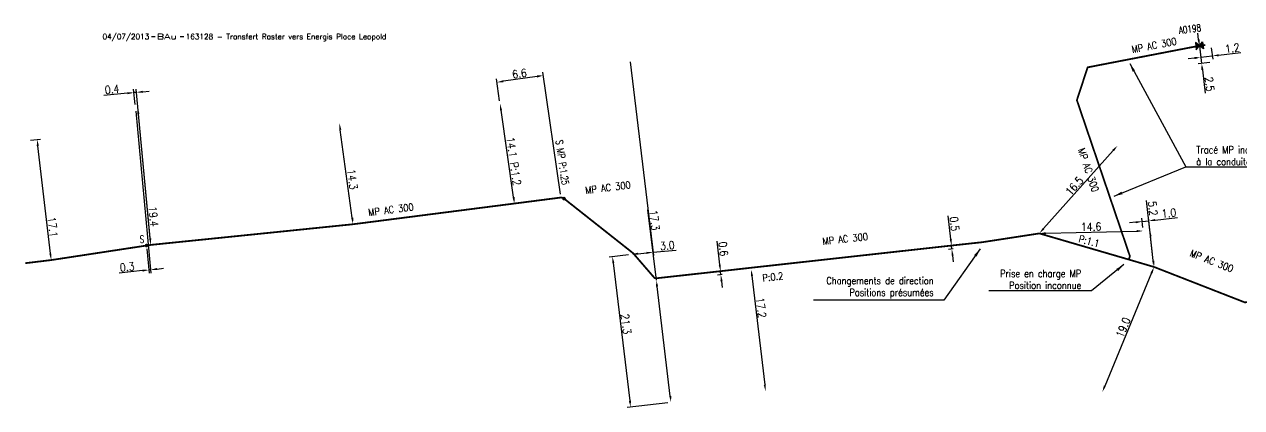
# Model space of a CAD drawing. Header units: millimetres. Extents: x 185000 to 186031, y 127990 to 129000.
# Drawn here: x 184999.9 to 185170.9, y 128711 to 128764.8 of the extents above; entities that cross this region are included whole.
import ezdxf
from ezdxf.enums import TextEntityAlignment as Align

# ---------------------------------------------------------------- set-up
doc = ezdxf.new("R2010")
doc.units = ezdxf.units.MM
doc.header["$PDMODE"] = 34
doc.layers.get('0').update_dxf_attribs({"linetype": 'CONTINUOUS'})
doc.layers.get('DEFPOINTS').update_dxf_attribs({"linetype": 'CONTINUOUS'})
doc.layers.add('G_120', color=4, linetype='CONTINUOUS')
doc.layers.add('G_300', color=7, linetype='CONTINUOUS')
doc.layers.add('G_910', color=7, linetype='CONTINUOUS', plot=False)
doc.styles.add('G_ROMANS', font='ROMANS.SHX', dxfattribs={"width": 0.75})
doc.styles.get("Standard").update_dxf_attribs({"font": 'romans.shx', "width": 0.85})
doc.linetypes.add('G_typB_AP', pattern='A,5,-0.3,["o",Standard,S=1.5,R=0,X=0,Y=-0.5],-1.65', length=6.95)
doc.dimstyles.get("Standard").update_dxf_attribs({"dimtxt": 1.5, "dimasz": 1.2, "dimexe": 0.625, "dimexo": 0.625, "dimgap": 0.25, "dimtad": 1, "dimdec": 1, "dimzin": 0, "dimdsep": 46, "dimtxsty": 'Standard', "dimcen": -0.5, "dimadec": 0, "dimazin": 0, "dimtfac": 1, "dimtdec": 1, "dimtmove": 0, "dimatfit": 3, "dimfxl": 0, "dimtolj": 1, "dimtzin": 0, "dimarcsym": 0})

# ---------------------------------------------------------------- blocks, each defined once
blk = doc.blocks.new('GIS_MODF')
at = {"color": 0, "linetype": 'Continuous', "flags": 128}
for points in [[(-2.26, -0.01), (-1.76, -0.01)], [(1.76, -0.01), (2.26, -0.01)]]:
    blk.add_lwpolyline(points, dxfattribs=at)
at = {"color": 0, "linetype": 'Continuous'}
blk.add_attdef('DATE', text='', height=0.75, dxfattribs=at).set_placement((-2.58, -0.39), align=Align.RIGHT)
at = {"color": 0, "linetype": 'Continuous', "width": 3.590909}
blk.add_attdef('USER', text='', height=0.75, dxfattribs=at).set_placement((-1.52, -0.39), (1.31, -0.39), align=Align.FIT)
at = {"color": 0, "linetype": 'Continuous'}
blk.add_attdef('DESC', (2.53, -0.39), '', height=0.75, dxfattribs=at)
blk = doc.blocks.new('*D65')
at = {"layer": 'DEFPOINTS', "color": 0, "linetype": 'Continuous', "transparency": 16777216}
for p in [(185156.96, 128737.16), (185157.11, 128735.84), (185158.64, 128730.78)]:
    blk.add_point(p, dxfattribs=at)
at = {"layer": 'G_120', "color": 0, "linetype": 'Continuous', "lineweight": -2, "transparency": 16777216}
for p, q in [((185156.06, 128737.06), (185155.17, 128736.96)), ((185157.06, 128736.31), (185156.91, 128737.63)), ((185156.96, 128737.16), (185157.9, 128737.27)), ((185158.58, 128731.25), (185157.85, 128737.73)), ((185158.8, 128737.37), (185161.92, 128737.72))]:
    blk.add_line(p, q, dxfattribs=at)
at = {"layer": 'G_120', "color": 0, "linetype": 'Continuous', "transparency": 16777216}
for points in [[(185156.05, 128737.21), (185156.08, 128736.91), (185156.96, 128737.16)], [(185158.78, 128737.52), (185158.81, 128737.22), (185157.9, 128737.27)]]:
    blk.add_solid(points, dxfattribs=at)
at = {"layer": 'G_120', "color": 0, "linetype": 'Continuous', "transparency": 16777216, "insert": (185160.72, 128738.34), "char_height": 1.125, "attachment_point": 5, "rotation": 6.4529}
blk.add_mtext('\\A1;1.0', dxfattribs=at)
blk = doc.blocks.new('*D66')
at = {"layer": 'DEFPOINTS', "color": 0, "linetype": 'Continuous', "transparency": 16777216}
for p in [(185158.05, 128735.95), (185158.05, 128735.95), (185158.64, 128730.78)]:
    blk.add_point(p, dxfattribs=at)
at = {"layer": 'G_120', "color": 0, "linetype": 'Continuous', "lineweight": -2, "transparency": 16777216}
for p, q in [((185158.05, 128735.95), (185157.58, 128740.1)), ((185158.53, 128731.68), (185158.15, 128735.05))]:
    blk.add_line(p, q, dxfattribs=at)
at = {"layer": 'G_120', "color": 0, "linetype": 'Continuous', "transparency": 16777216}
for points in [[(185158.3, 128735.07), (185158, 128735.04), (185158.05, 128735.95)], [(185158.68, 128731.69), (185158.39, 128731.66), (185158.64, 128730.78)]]:
    blk.add_solid(points, dxfattribs=at)
at = {"layer": 'G_120', "color": 0, "linetype": 'Continuous', "transparency": 16777216, "insert": (185158.46, 128739), "char_height": 1.125, "attachment_point": 5, "rotation": 276.4529}
blk.add_mtext('\\A1;5.2', dxfattribs=at)
blk = doc.blocks.new('*D67')
at = {"layer": 'DEFPOINTS', "color": 0, "linetype": 'Continuous', "transparency": 16777216}
for p in [(185158.64, 128730.78), (185151.37, 128713.23), (185151.37, 128713.23)]:
    blk.add_point(p, dxfattribs=at)
at = {"layer": 'G_120', "color": 0, "linetype": 'Continuous', "lineweight": -2, "transparency": 16777216}
blk.add_line((185158.29, 128729.95), (185151.71, 128714.06), dxfattribs=at)
at = {"layer": 'G_120', "color": 0, "linetype": 'Continuous', "transparency": 16777216}
for points in [[(185158.15, 128730.01), (185158.43, 128729.89), (185158.64, 128730.78)], [(185151.57, 128714.12), (185151.85, 128714), (185151.37, 128713.23)]]:
    blk.add_solid(points, dxfattribs=at)
at = {"layer": 'G_120', "color": 0, "linetype": 'Continuous', "transparency": 16777216, "insert": (185154.31, 128722.29), "char_height": 1.125, "attachment_point": 5, "rotation": 67.4991}
blk.add_mtext('\\A1;19.0', dxfattribs=at)
blk = doc.blocks.new('G_300_11')
at = {"color": 0, "linetype": 'Continuous', "const_width": 0.248, "flags": 128}
blk.add_lwpolyline([(-0.13, 0, 1), (0.13, 0, 1)], format="xyb", close=True, dxfattribs=at)
at = {"linetype": 'Continuous', "style": 'G_ROMANS', "width": 0.75}
blk.add_attdef('S', text='', height=1, dxfattribs=at).set_placement((0, 1.35), align=Align.MIDDLE_CENTER)
at = {"color": 0, "linetype": 'Continuous', "width": 0.75, "flags": 3}
for tag, p in [('DEF_LEG', (0, -5)), ('DEF_COUP', (0, -7.5)), ('DEF_TYPE', (0, -10))]:
    blk.add_attdef(tag, text='', height=1.2, dxfattribs=at).set_placement(p, align=Align.MIDDLE)
blk = doc.blocks.new('*D70')
at = {"layer": 'DEFPOINTS', "color": 0, "linetype": 'Continuous', "transparency": 16777216}
for p in [(185102.03, 128730.42), (185104.04, 128713.34), (185104.04, 128713.34)]:
    blk.add_point(p, dxfattribs=at)
at = {"layer": 'G_120', "color": 0, "linetype": 'Continuous', "lineweight": -2, "transparency": 16777216}
blk.add_line((185102.13, 128729.53), (185103.93, 128714.23), dxfattribs=at)
at = {"layer": 'G_120', "color": 0, "linetype": 'Continuous', "transparency": 16777216}
for points in [[(185102.28, 128729.54), (185101.98, 128729.51), (185102.03, 128730.42)], [(185104.08, 128714.25), (185103.78, 128714.21), (185104.04, 128713.34)]]:
    blk.add_solid(points, dxfattribs=at)
at = {"layer": 'G_120', "color": 0, "linetype": 'Continuous', "transparency": 16777216, "insert": (185103.41, 128725.06), "char_height": 1.125, "attachment_point": 5, "rotation": 276.7024}
blk.add_mtext('\\A1;17.2', dxfattribs=at)
blk = doc.blocks.new('*D71')
at = {"layer": 'DEFPOINTS', "color": 0, "linetype": 'Continuous', "transparency": 16777216}
for p in [(185088.69, 128728.94), (185090.75, 128711.77), (185090.75, 128711.77)]:
    blk.add_point(p, dxfattribs=at)
at = {"layer": 'G_120', "color": 0, "linetype": 'Continuous', "lineweight": -2, "transparency": 16777216}
for p, q in [((185088.69, 128728.94), (185087.5, 128738.82)), ((185090.64, 128712.66), (185088.79, 128728.05))]:
    blk.add_line(p, q, dxfattribs=at)
at = {"layer": 'G_120', "color": 0, "linetype": 'Continuous', "transparency": 16777216}
for points in [[(185088.94, 128728.07), (185088.65, 128728.03), (185088.69, 128728.94)], [(185090.79, 128712.68), (185090.5, 128712.64), (185090.75, 128711.77)]]:
    blk.add_solid(points, dxfattribs=at)
at = {"layer": 'G_120', "color": 0, "linetype": 'Continuous', "transparency": 16777216, "insert": (185088.43, 128737.35), "char_height": 1.125, "attachment_point": 5, "rotation": 276.8523}
blk.add_mtext('\\A1;17.3', dxfattribs=at)
blk = doc.blocks.new('*D72')
at = {"layer": 'DEFPOINTS', "color": 0, "linetype": 'Continuous', "transparency": 16777216}
for p in [(185066.74, 128753.67), (185066.74, 128753.67), (185068.75, 128739.69)]:
    blk.add_point(p, dxfattribs=at)
at = {"layer": 'G_120', "color": 0, "linetype": 'Continuous', "lineweight": -2, "transparency": 16777216}
blk.add_line((185068.62, 128740.58), (185066.86, 128752.78), dxfattribs=at)
at = {"layer": 'G_120', "color": 0, "linetype": 'Continuous', "transparency": 16777216}
for points in [[(185067.01, 128752.8), (185066.72, 128752.75), (185066.74, 128753.67)], [(185068.77, 128740.6), (185068.47, 128740.56), (185068.75, 128739.69)]]:
    blk.add_solid(points, dxfattribs=at)
at = {"layer": 'G_120', "color": 0, "linetype": 'Continuous', "transparency": 16777216, "insert": (185068.65, 128745.63), "char_height": 1.125, "attachment_point": 5, "rotation": 278.1831}
blk.add_mtext('\\A1;14.1 P:1.2', dxfattribs=at)
blk = doc.blocks.new('*D73')
at = {"layer": 'DEFPOINTS', "color": 0, "linetype": 'Continuous', "transparency": 16777216}
for p in [(185044.16, 128750.93), (185044.16, 128750.93), (185046.07, 128736.78)]:
    blk.add_point(p, dxfattribs=at)
at = {"layer": 'G_120', "color": 0, "linetype": 'Continuous', "lineweight": -2, "transparency": 16777216}
blk.add_line((185045.95, 128737.68), (185044.28, 128750.04), dxfattribs=at)
at = {"layer": 'G_120', "color": 0, "linetype": 'Continuous', "transparency": 16777216}
for points in [[(185044.43, 128750.06), (185044.13, 128750.02), (185044.16, 128750.93)], [(185046.1, 128737.7), (185045.8, 128737.66), (185046.07, 128736.78)]]:
    blk.add_solid(points, dxfattribs=at)
at = {"layer": 'G_120', "color": 0, "linetype": 'Continuous', "transparency": 16777216, "insert": (185045.98, 128743.09), "char_height": 1.125, "attachment_point": 5, "rotation": 277.7041}
blk.add_mtext('\\A1;14.3', dxfattribs=at)
blk = doc.blocks.new('*D74')
at = {"layer": 'DEFPOINTS', "color": 0, "linetype": 'Continuous', "transparency": 16777216}
for p in [(185066.3, 128756.72), (185066.74, 128753.67), (185075.27, 128740.53)]:
    blk.add_point(p, dxfattribs=at)
at = {"layer": 'G_120', "color": 0, "linetype": 'Continuous', "lineweight": -2, "transparency": 16777216}
for p, q in [((185075.21, 128740.99), (185072.74, 128758.12)), ((185066.67, 128754.13), (185066.23, 128757.19)), ((185071.92, 128757.53), (185067.19, 128756.85))]:
    blk.add_line(p, q, dxfattribs=at)
at = {"layer": 'G_120', "color": 0, "linetype": 'Continuous', "transparency": 16777216}
for points in [[(185071.9, 128757.68), (185071.94, 128757.38), (185072.81, 128757.66)], [(185067.17, 128757), (185067.21, 128756.7), (185066.3, 128756.72)]]:
    blk.add_solid(points, dxfattribs=at)
at = {"layer": 'G_120', "color": 0, "linetype": 'Continuous', "transparency": 16777216, "insert": (185069.45, 128757.93), "char_height": 1.125, "attachment_point": 5, "rotation": 8.1831}
blk.add_mtext('\\A1;6.6', dxfattribs=at)
blk = doc.blocks.new('*D75')
at = {"layer": 'DEFPOINTS', "color": 0, "linetype": 'Continuous', "transparency": 16777216}
for p in [(185085.23, 128732.56), (185090.75, 128711.77), (185085.08, 128711.09)]:
    blk.add_point(p, dxfattribs=at)
at = {"layer": 'G_120', "color": 0, "linetype": 'Continuous', "lineweight": -2, "transparency": 16777216}
for p, q in [((185084.77, 128732.5), (185082.07, 128732.18)), ((185082.64, 128731.34), (185084.97, 128711.98)), ((185090.29, 128711.71), (185084.61, 128711.03))]:
    blk.add_line(p, q, dxfattribs=at)
at = {"layer": 'G_120', "color": 0, "linetype": 'Continuous', "transparency": 16777216}
for points in [[(185082.79, 128731.36), (185082.49, 128731.32), (185082.53, 128732.23)], [(185085.12, 128712), (185084.82, 128711.96), (185085.08, 128711.09)]]:
    blk.add_solid(points, dxfattribs=at)
at = {"layer": 'G_120', "color": 0, "linetype": 'Continuous', "transparency": 16777216, "insert": (185084.43, 128722.78), "char_height": 1.125, "attachment_point": 5, "rotation": 276.8523}
blk.add_mtext('\\A1;21.3', dxfattribs=at)
blk = doc.blocks.new('*D76')
at = {"layer": 'DEFPOINTS', "color": 0, "linetype": 'Continuous', "transparency": 16777216}
for p in [(185084.95, 128760.03), (185085.23, 128732.56), (185088.22, 128732.85)]:
    blk.add_point(p, dxfattribs=at)
at = {"layer": 'G_120', "color": 0, "linetype": 'Continuous', "lineweight": -2, "transparency": 16777216}
for p, q in [((185085.01, 128759.57), (185088.27, 128732.38)), ((185086.13, 128732.64), (185087.32, 128732.76)), ((185088.22, 128732.85), (185091.48, 128733.16))]:
    blk.add_line(p, q, dxfattribs=at)
at = {"layer": 'G_120', "color": 0, "linetype": 'Continuous', "transparency": 16777216}
for points in [[(185086.11, 128732.79), (185086.14, 128732.49), (185085.23, 128732.56)], [(185087.31, 128732.91), (185087.34, 128732.61), (185088.22, 128732.85)]]:
    blk.add_solid(points, dxfattribs=at)
at = {"layer": 'G_120', "color": 0, "linetype": 'Continuous', "transparency": 16777216, "insert": (185090.23, 128733.79), "char_height": 1.125, "attachment_point": 5, "rotation": 5.5289}
blk.add_mtext('\\A1;3.0', dxfattribs=at)
blk = doc.blocks.new('*D77')
at = {"layer": 'DEFPOINTS', "color": 0, "linetype": 'Continuous', "transparency": 16777216}
for p in [(185130.83, 128733.86), (185130.22, 128733.29), (185130.88, 128733.36)]:
    blk.add_point(p, dxfattribs=at)
at = {"layer": 'G_120', "color": 0, "linetype": 'Continuous', "lineweight": -2, "transparency": 16777216}
for p, q in [((185130.07, 128734.68), (185129.71, 128737.94)), ((185130.36, 128733.8), (185129.7, 128733.73)), ((185130.22, 128733.29), (185130.17, 128733.78)), ((185130.42, 128733.31), (185129.76, 128733.23)), ((185130.32, 128732.39), (185130.42, 128731.5))]:
    blk.add_line(p, q, dxfattribs=at)
at = {"layer": 'G_120', "color": 0, "linetype": 'Continuous', "transparency": 16777216}
for points in [[(185130.22, 128734.69), (185129.92, 128734.66), (185130.17, 128733.78)], [(185130.47, 128732.41), (185130.17, 128732.38), (185130.22, 128733.29)]]:
    blk.add_solid(points, dxfattribs=at)
at = {"layer": 'G_120', "color": 0, "linetype": 'Continuous', "transparency": 16777216, "insert": (185130.59, 128736.84), "char_height": 1.125, "attachment_point": 5, "rotation": 276.3119}
blk.add_mtext('\\A1;0.5', dxfattribs=at)
blk = doc.blocks.new('*D78')
at = {"layer": 'DEFPOINTS', "color": 0, "linetype": 'Continuous', "transparency": 16777216}
for p in [(185153.5, 128747.81), (185142.51, 128735.49), (185142.51, 128735.49)]:
    blk.add_point(p, dxfattribs=at)
at = {"layer": 'G_120', "color": 0, "linetype": 'Continuous', "lineweight": -2, "transparency": 16777216}
blk.add_line((185152.9, 128747.14), (185143.11, 128736.17), dxfattribs=at)
at = {"layer": 'G_120', "color": 0, "linetype": 'Continuous', "transparency": 16777216}
for points in [[(185152.78, 128747.24), (185153.01, 128747.04), (185153.5, 128747.81)], [(185143, 128736.27), (185143.22, 128736.07), (185142.51, 128735.49)]]:
    blk.add_solid(points, dxfattribs=at)
at = {"layer": 'G_120', "color": 0, "linetype": 'Continuous', "transparency": 16777216, "insert": (185147.44, 128742.15), "char_height": 1.125, "attachment_point": 5, "rotation": 48.2653}
blk.add_mtext('\\A1;16.5', dxfattribs=at)
blk = doc.blocks.new('*D79')
at = {"layer": 'DEFPOINTS', "color": 0, "linetype": 'Continuous', "transparency": 16777216}
for p in [(185142.51, 128735.49), (185157.11, 128735.84), (185157.11, 128735.84)]:
    blk.add_point(p, dxfattribs=at)
at = {"layer": 'G_120', "color": 0, "linetype": 'Continuous', "lineweight": -2, "transparency": 16777216}
blk.add_line((185143.41, 128735.52), (185156.21, 128735.82), dxfattribs=at)
at = {"layer": 'G_120', "color": 0, "linetype": 'Continuous', "transparency": 16777216}
for points in [[(185143.41, 128735.67), (185143.42, 128735.37), (185142.51, 128735.49)], [(185156.2, 128735.97), (185156.21, 128735.67), (185157.11, 128735.84)]]:
    blk.add_solid(points, dxfattribs=at)
at = {"layer": 'G_120', "color": 0, "linetype": 'Continuous', "transparency": 16777216, "insert": (185149.79, 128736.42), "char_height": 1.125, "attachment_point": 5, "rotation": 1.3654}
blk.add_mtext('\\A1;14.6', dxfattribs=at)
blk = doc.blocks.new('*D80')
at = {"layer": 'DEFPOINTS', "color": 0, "linetype": 'Continuous', "transparency": 16777216}
for p in [(185165.01, 128761.85), (185165.32, 128759.37), (185166.93, 128759.56)]:
    blk.add_point(p, dxfattribs=at)
at = {"layer": 'G_300', "color": 0, "linetype": 'Continuous', "lineweight": -2, "transparency": 16777216}
for p, q in [((185164.9, 128762.74), (185164.79, 128763.63)), ((185165.01, 128761.85), (185165.32, 128759.37)), ((185166.46, 128759.5), (185164.85, 128759.31)), ((185165.43, 128758.47), (185165.84, 128755.19))]:
    blk.add_line(p, q, dxfattribs=at)
at = {"layer": 'G_300', "color": 0, "linetype": 'Continuous', "transparency": 16777216}
for points in [[(185165.05, 128762.76), (185164.75, 128762.72), (185165.01, 128761.85)], [(185165.58, 128758.49), (185165.28, 128758.45), (185165.32, 128759.37)]]:
    blk.add_solid(points, dxfattribs=at)
at = {"layer": 'G_300', "color": 0, "linetype": 'Continuous', "transparency": 16777216, "insert": (185166.44, 128756.46), "char_height": 1.125, "attachment_point": 5, "rotation": 277.0848}
blk.add_mtext('\\A1;2.5', dxfattribs=at)
blk = doc.blocks.new('*D81')
at = {"layer": 'DEFPOINTS', "color": 0, "linetype": 'Continuous', "transparency": 16777216}
for p in [(185165.01, 128761.85), (185166.62, 128762.04), (185166.82, 128760.41)]:
    blk.add_point(p, dxfattribs=at)
at = {"layer": 'G_300', "color": 0, "linetype": 'Continuous', "lineweight": -2, "transparency": 16777216}
for p, q in [((185165.07, 128761.38), (185165.27, 128759.75)), ((185166.68, 128761.57), (185166.88, 128759.94)), ((185164.32, 128760.11), (185163.43, 128760)), ((185165.21, 128760.22), (185166.82, 128760.41)), ((185167.71, 128760.52), (185170.83, 128760.89))]:
    blk.add_line(p, q, dxfattribs=at)
at = {"layer": 'G_300', "color": 0, "linetype": 'Continuous', "transparency": 16777216}
for points in [[(185164.3, 128760.26), (185164.34, 128759.96), (185165.21, 128760.22)], [(185167.7, 128760.66), (185167.73, 128760.37), (185166.82, 128760.41)]]:
    blk.add_solid(points, dxfattribs=at)
at = {"layer": 'G_300', "color": 0, "linetype": 'Continuous', "transparency": 16777216, "insert": (185169.63, 128761.5), "char_height": 1.125, "attachment_point": 5, "rotation": 6.8019}
blk.add_mtext('\\A1;1.2', dxfattribs=at)
blk = doc.blocks.new('*D82')
at = {"layer": 'DEFPOINTS', "color": 0, "linetype": 'Continuous', "transparency": 16777216}
for p in [(185015.27, 128755.26), (185015.47, 128753.11), (185017.64, 128733.88)]:
    blk.add_point(p, dxfattribs=at)
at = {"layer": 'G_120', "color": 0, "linetype": 'Continuous', "lineweight": -2, "transparency": 16777216}
for p, q in [((185014.37, 128755.18), (185011.06, 128754.87)), ((185015.43, 128753.58), (185015.22, 128755.73)), ((185015.62, 128755.3), (185015.27, 128755.26)), ((185017.6, 128734.35), (185015.57, 128755.76)), ((185016.51, 128755.38), (185017.41, 128755.47))]:
    blk.add_line(p, q, dxfattribs=at)
at = {"layer": 'G_120', "color": 0, "linetype": 'Continuous', "transparency": 16777216}
for points in [[(185014.36, 128755.33), (185014.39, 128755.03), (185015.27, 128755.26)], [(185016.5, 128755.53), (185016.53, 128755.23), (185015.62, 128755.3)]]:
    blk.add_solid(points, dxfattribs=at)
at = {"layer": 'G_120', "color": 0, "linetype": 'Continuous', "transparency": 16777216, "insert": (185012.2, 128755.73), "char_height": 1.125, "attachment_point": 5, "rotation": 5.4042}
blk.add_mtext('\\A1;0.4', dxfattribs=at)
blk = doc.blocks.new('*D83')
at = {"layer": 'DEFPOINTS', "color": 0, "linetype": 'Continuous', "transparency": 16777216}
for p in [(185015.82, 128753.14), (185015.82, 128753.14), (185017.64, 128733.88)]:
    blk.add_point(p, dxfattribs=at)
at = {"layer": 'G_120', "color": 0, "linetype": 'Continuous', "lineweight": -2, "transparency": 16777216}
blk.add_line((185017.56, 128734.78), (185015.91, 128752.25), dxfattribs=at)
at = {"layer": 'G_120', "color": 0, "linetype": 'Continuous', "transparency": 16777216}
for points in [[(185016.06, 128752.26), (185015.76, 128752.23), (185015.82, 128753.14)], [(185017.71, 128734.79), (185017.41, 128734.76), (185017.64, 128733.88)]]:
    blk.add_solid(points, dxfattribs=at)
at = {"layer": 'G_120', "color": 0, "linetype": 'Continuous', "transparency": 16777216, "insert": (185018.02, 128737.87), "char_height": 1.125, "attachment_point": 5, "rotation": 275.4042}
blk.add_mtext('\\A1;19.4', dxfattribs=at)
blk = doc.blocks.new('*D84')
at = {"layer": 'DEFPOINTS', "color": 0, "linetype": 'Continuous', "transparency": 16777216}
for p in [(185015.47, 128753.11), (185017.05, 128733.79), (185017.62, 128730.39)]:
    blk.add_point(p, dxfattribs=at)
at = {"layer": 'G_300', "color": 0, "linetype": 'Continuous', "lineweight": -2, "transparency": 16777216}
for p, q in [((185015.52, 128752.64), (185017.67, 128729.92)), ((185017.09, 128733.32), (185017.42, 128729.9)), ((185016.48, 128730.27), (185013.22, 128729.91)), ((185017.62, 128730.39), (185017.37, 128730.36)), ((185018.52, 128730.49), (185019.41, 128730.59))]:
    blk.add_line(p, q, dxfattribs=at)
at = {"layer": 'G_300', "color": 0, "linetype": 'Continuous', "transparency": 16777216}
for points in [[(185016.46, 128730.42), (185016.49, 128730.12), (185017.37, 128730.36)], [(185018.5, 128730.64), (185018.53, 128730.34), (185017.62, 128730.39)]]:
    blk.add_solid(points, dxfattribs=at)
at = {"layer": 'G_300', "color": 0, "linetype": 'Continuous', "transparency": 16777216, "insert": (185014.32, 128730.79), "char_height": 1.125, "attachment_point": 5, "rotation": 6.2053}
blk.add_mtext('\\A1;0.3', dxfattribs=at)
blk = doc.blocks.new('*D85')
at = {"layer": 'DEFPOINTS', "color": 0, "linetype": 'Continuous', "transparency": 16777216}
for p in [(185000.28, 128748.53), (185001.67, 128748.69), (185003.65, 128731.75)]:
    blk.add_point(p, dxfattribs=at)
at = {"layer": 'G_120', "color": 0, "linetype": 'Continuous', "lineweight": -2, "transparency": 16777216}
for p, q in [((185000.74, 128748.58), (185002.14, 128748.74)), ((185003.54, 128732.65), (185001.77, 128747.8))]:
    blk.add_line(p, q, dxfattribs=at)
at = {"layer": 'G_120', "color": 0, "linetype": 'Continuous', "transparency": 16777216}
for points in [[(185001.92, 128747.81), (185001.62, 128747.78), (185001.67, 128748.69)], [(185003.69, 128732.67), (185003.39, 128732.63), (185003.65, 128731.75)]]:
    blk.add_solid(points, dxfattribs=at)
at = {"layer": 'G_120', "color": 0, "linetype": 'Continuous', "transparency": 16777216, "insert": (185003.86, 128736.39), "char_height": 1.125, "attachment_point": 5, "rotation": 276.6554}
blk.add_mtext('\\A1;17.1', dxfattribs=at)
blk = doc.blocks.new('G_300_04')
at = {"linetype": 'Continuous'}
h = blk.add_hatch(color=0, dxfattribs=at)
h.paths.add_polyline_path([(-0.5, 0.5), (-0.5, -0.5), (0, 0)])
h.paths.add_polyline_path([(0.5, 0.5), (0, 0), (0.5, -0.5)])
at = {"color": 0, "linetype": 'Continuous', "flags": 128}
blk.add_lwpolyline([(-0.5, -0.5), (0.5, 0.5), (0.5, -0.5), (-0.5, 0.5)], close=True, dxfattribs=at)
at = {"color": 0, "linetype": 'Continuous', "width": 0.75}
blk.add_attdef('NUM', text='', height=1, dxfattribs=at).set_placement((0, 1.78), align=Align.MIDDLE_CENTER)
at = {"color": 0, "linetype": 'Continuous', "width": 0.75, "flags": 3}
for tag, p in [('DEF_LEG', (0, -5)), ('DEF_COUP', (0, -7.5)), ('DEF_TYPE', (0, -10))]:
    blk.add_attdef(tag, text='', height=1.2, dxfattribs=at).set_placement(p, align=Align.MIDDLE)
blk = doc.blocks.new('*D86')
at = {"layer": 'DEFPOINTS', "color": 0, "linetype": 'Continuous', "transparency": 16777216}
for p in [(185097.7, 128730.19), (185098.35, 128730.26), (185098.4, 128729.77)]:
    blk.add_point(p, dxfattribs=at)
at = {"layer": 'G_120', "color": 0, "linetype": 'Continuous', "lineweight": -2, "transparency": 16777216}
for p, q in [((185097.6, 128731.09), (185097.23, 128734.42)), ((185097.88, 128730.21), (185097.23, 128730.14)), ((185097.75, 128729.69), (185097.7, 128730.19)), ((185097.94, 128729.72), (185097.28, 128729.64)), ((185097.85, 128728.8), (185097.95, 128727.91))]:
    blk.add_line(p, q, dxfattribs=at)
at = {"layer": 'G_120', "color": 0, "linetype": 'Continuous', "transparency": 16777216}
for points in [[(185097.75, 128731.1), (185097.45, 128731.07), (185097.7, 128730.19)], [(185098, 128728.82), (185097.7, 128728.78), (185097.75, 128729.69)]]:
    blk.add_solid(points, dxfattribs=at)
at = {"layer": 'G_120', "color": 0, "linetype": 'Continuous', "transparency": 16777216, "insert": (185098.1, 128733.32), "char_height": 1.125, "attachment_point": 5, "rotation": 276.3119}
blk.add_mtext('\\A1;0.6', dxfattribs=at)

msp = doc.modelspace()

# ---------------------------------------------------------------- linework, layer by layer
at = {"layer": 'G_120', "linetype": 'G_typB_AP', "const_width": 0.25}
for points in [[(185155.1, 128731.82), (185155.24, 128732.3), (185155.24, 128732.3), (185147.79, 128754.2), (185149.3, 128758.81), (185152.91, 128759.51), (185152.91, 128759.51), (185164.52, 128761.75)], [(185165.51, 128761.91), (185165.83, 128761.95)], [(185191.52, 128726.17), (185171.36, 128725.82), (185158.64, 128730.78), (185155.1, 128731.82), (185142.51, 128735.49), (185134.51, 128734.26), (185130.83, 128733.86), (185102, 128730.67), (185098.35, 128730.26), (185088.66, 128729.19), (185088.43, 128729.24), (185085.42, 128732.72), (185075.72, 128740.38), (185075.53, 128740.5), (185075.27, 128740.53), (185075.27, 128740.53), (185068.75, 128739.69), (185046.07, 128736.78), (185017.64, 128733.88), (185017.05, 128733.79), (185003.65, 128731.75), (185000, 128731.31)]]:
    msp.add_lwpolyline(points, dxfattribs=at)

# ---------------------------------------------------------------- block references
at = {"layer": 'G_300', "ltscale": 0.5}
ref = msp.add_blockref('G_300_04', (185165.01, 128761.85), dxfattribs=dict(at, rotation=7.084792601770277))
ref.add_attrib('NUM', 'A0198', dxfattribs={"layer": '0', "color": 0, "linetype": 'Continuous', "height": 1, "rotation": 7.0848, "width": 0.75}).set_placement((185163.67, 128764.19), align=Align.MIDDLE_CENTER)
ref = msp.add_blockref('G_300_11', (185075.72, 128740.38), dxfattribs=at)
ref.add_attrib('S', 'S MP P:1.25', dxfattribs={"layer": '0', "linetype": 'Continuous', "height": 1, "rotation": 278.1831, "style": 'G_ROMANS', "width": 0.75}).set_placement((185075.48, 128745.46), align=Align.MIDDLE_CENTER)
ref = msp.add_blockref('G_300_11', (185017.05, 128733.79), dxfattribs=at)
ref.add_attrib('S', 'S', dxfattribs={"layer": '0', "linetype": 'Continuous', "height": 1, "style": 'G_ROMANS', "width": 0.75}).set_placement((185016.4, 128734.68), align=Align.MIDDLE_CENTER)
at = {"layer": 'G_910'}
ref = msp.add_blockref('GIS_MODF', (185020.02, 128763.14), dxfattribs=at)
ref.add_attrib('DATE', '04/07/2013', dxfattribs={"layer": '0', "color": 0, "linetype": 'Continuous', "height": 0.75}).set_placement((185017.43, 128762.75), align=Align.RIGHT)
ref.add_attrib('USER', 'BAu', dxfattribs={"layer": '0', "color": 0, "linetype": 'Continuous', "height": 0.75, "width": 1.462963}).set_placement((185018.5, 128762.75), (185021.32, 128762.75), align=Align.FIT)
ref.add_attrib('DESC', '163128 - Transfert Raster vers Energis Place Leopold', (185022.55, 128762.75), dxfattribs={"layer": '0', "color": 0, "linetype": 'Continuous', "height": 0.75})

# ---------------------------------------------------------------- texts
at = {"layer": 'G_120', "linetype": 'Continuous', "width": 0.85}
for s, rotation, p in [('MP AC 300', 10.95, (185158.64, 128761.9)), ('MP AC 300', 288.781, (185149.41, 128744.41)), ('MP AC 300', 7.3055, (185081.89, 128741.93)), ('MP AC 300', 7.3055, (185051.39, 128738.83)), ('MP AC 300', 6.3119, (185115.23, 128734.73)), ('P:1.1', 345.2491, (185149.51, 128734.4)), ('MP AC 300', 338.6884, (185166.73, 128731.63)), ('P:0.2', 6.3119, (185105.06, 128729.39))]:
    msp.add_text(s, height=1, rotation=rotation, dxfattribs=at).set_placement(p, align=Align.MIDDLE)
at = {"layer": 'G_120', "linetype": 'Continuous', "char_height": 1}
for s, insert, attachment_point in [('Tracé MP inconnu de Cab. A171\\Pà la conduite MP AC 300', (185164.57, 128746.4), 4), ('Prise en charge MP\\PPosition inconnue', (185148.4, 128729.03), 6), ('Changements de direction\\PPositions présumées', (185127.66, 128727.87), 6)]:
    msp.add_mtext(s, dxfattribs=dict(at, insert=insert, attachment_point=attachment_point))

# ---------------------------------------------------------------- dimensions: what is measured, and where the dimension line sits
at = {"layer": 'G_120', "linetype": 'Continuous'}
for base, p1, p2, angle, text, override, picture, middle in [((185088.22, 128732.85), (185085.23, 128732.56), (185084.95, 128760.03), 185.5289, '3.0', {"dimscale": 0.75}, '*D76', (185090.3, 128733.05)), ((185066.74, 128753.67), (185068.75, 128739.69), (185066.74, 128753.67), 278.1831, '<> P:1.2', {"dimscale": 0.75, "dimatfit": 0}, '*D72', (185067.91, 128745.52)), ((185097.7, 128730.19), (185098.4, 128729.77), (185098.35, 128730.26), 276.3119, '0.6', {"dimscale": 0.75, "dimatfit": 0}, '*D86', (185097.36, 128733.23))]:
    dim = msp.add_linear_dim(base=base, p1=p1, p2=p2, angle=angle, text=text, dimstyle='Standard', override=override, dxfattribs=at)
    dim.commit()
    dim.dimension.update_dxf_attribs({"geometry": picture, "text_midpoint": middle, "dimtype": 160})
for base, p1, p2, angle, override, picture, middle in [((185066.3, 128756.72), (185075.27, 128740.53), (185066.74, 128753.67), 8.1831, {"dimscale": 0.75, "dimatfit": 0}, '*D74', (185069.45, 128757.93)), ((185157.11, 128735.84), (185142.51, 128735.49), (185157.11, 128735.84), 181.3654, {"dimscale": 0.75, "dimlfac": 1, "dimlunit": 2, "dimatfit": 0}, '*D79', (185149.79, 128736.42)), ((185151.37, 128713.23), (185158.64, 128730.78), (185151.37, 128713.23), 67.4991, {"dimscale": 0.75, "dimlfac": 1, "dimlunit": 2, "dimatfit": 0}, '*D67', (185154.31, 128722.29))]:
    dim = msp.add_linear_dim(base=base, p1=p1, p2=p2, angle=angle, dimstyle='Standard', override=override, dxfattribs=at)
    dim.commit()
    dim.dimension.update_dxf_attribs({"geometry": picture, "text_midpoint": middle})
for base, p1, p2, angle, override, picture, middle in [((185015.2689, 128755.2636), (185017.6435, 128733.8792), (185015.4726, 128753.1102), 5.4042, {"dimscale": 0.75, "dimatfit": 0}, '*D82', (185012.2702, 128754.9799)), ((185015.821, 128753.1432), (185017.6435, 128733.8792), (185015.821, 128753.1432), 275.4042, {"dimscale": 0.75, "dimatfit": 0}, '*D83', (185017.2724, 128737.8014)), ((185044.16, 128750.93), (185046.07, 128736.78), (185044.16, 128750.93), 277.7041, {"dimscale": 0.75, "dimatfit": 0}, '*D73', (185045.24, 128742.98)), ((185001.6697, 128748.6896), (185003.6457, 128731.7545), (185000.2791, 128748.5273), 276.6554, {"dimscale": 0.75, "dimatfit": 0}, '*D85', (185003.1153, 128736.3007)), ((185142.51, 128735.49), (185153.5, 128747.81), (185142.51, 128735.49), 48.2653, {"dimscale": 0.75}, '*D78', (185148, 128741.65)), ((185090.75, 128711.77), (185088.69, 128728.94), (185090.75, 128711.77), 96.8523, {"dimscale": 0.75}, '*D71', (185087.69, 128737.26)), ((185156.9586, 128737.1602), (185158.6361, 128730.7818), (185157.1077, 128735.8421), 6.4529, {"dimscale": 0.75, "dimatfit": 0}, '*D65', (185160.8051, 128737.5952)), ((185158.05, 128735.95), (185158.64, 128730.78), (185158.05, 128735.95), 276.4529, {"dimscale": 0.75}, '*D66', (185157.72, 128738.92)), ((185130.22, 128733.29), (185130.83, 128733.86), (185130.88, 128733.36), 96.3119, {"dimscale": 0.75, "dimatfit": 0}, '*D77', (185129.84, 128736.75)), ((185085.08, 128711.09), (185085.23, 128732.56), (185090.75, 128711.77), 96.8523, {"dimscale": 0.75, "dimatfit": 0}, '*D75', (185083.68, 128722.69)), ((185104.04, 128713.34), (185102.03, 128730.42), (185104.04, 128713.34), 96.7024, {"dimscale": 0.75, "dimatfit": 0}, '*D70', (185102.67, 128724.97))]:
    dim = msp.add_linear_dim(base=base, p1=p1, p2=p2, angle=angle, dimstyle='Standard', override=override, dxfattribs=at)
    dim.commit()
    dim.dimension.update_dxf_attribs({"geometry": picture, "text_midpoint": middle, "dimtype": 160})
at = {"layer": 'G_300', "linetype": 'Continuous'}
dim = msp.add_linear_dim(base=(185165.32, 128759.37), p1=(185165.01, 128761.85), p2=(185166.93, 128759.56), angle=97.0848, dimstyle='Standard', override={"dimscale": 0.75, "dimatfit": 0}, dxfattribs=at)
dim.commit()
dim.dimension.update_dxf_attribs({"geometry": '*D80', "text_midpoint": (185165.69, 128756.37), "dimtype": 160})
for base, p1, p2, angle, text, picture, middle in [((185166.82, 128760.41), (185165.01, 128761.85), (185166.62, 128762.04), 186.8019, '1.2', '*D81', (185169.72, 128760.75)), ((185017.62, 128730.39), (185017.05, 128733.79), (185015.47, 128753.11), 186.2053, '0.3', '*D84', (185014.4, 128730.04))]:
    dim = msp.add_linear_dim(base=base, p1=p1, p2=p2, angle=angle, text=text, dimstyle='Standard', override={"dimscale": 0.75, "dimatfit": 0}, dxfattribs=at)
    dim.commit()
    dim.dimension.update_dxf_attribs({"geometry": picture, "text_midpoint": middle, "dimtype": 160})

# ---------------------------------------------------------------- leaders
at = {"layer": 'G_120', "linetype": 'Continuous', "annotation_type": 0, "has_hookline": 1}
for points, hookline_direction, text_width in [([(185155.22, 128759.35), (185163.12, 128744.82), (185164.32, 128744.82)], 0, 21.41), ([(185134.22, 128733.32), (185129.11, 128726.12), (185127.91, 128726.12)], 1, 16.88), ([(185154.39, 128731.11), (185149.85, 128727.45), (185148.65, 128727.45)], 1, 12.99)]:
    msp.add_leader(points, dimstyle='Standard', dxfattribs=dict(at, hookline_direction=hookline_direction, text_width=text_width))
at = {"layer": 'G_120', "linetype": 'Continuous'}
msp.add_leader([(185153.03, 128740.73), (185163.12, 128744.82)], dimstyle='Standard', dxfattribs=at)

doc.saveas('drawing.dxf')
